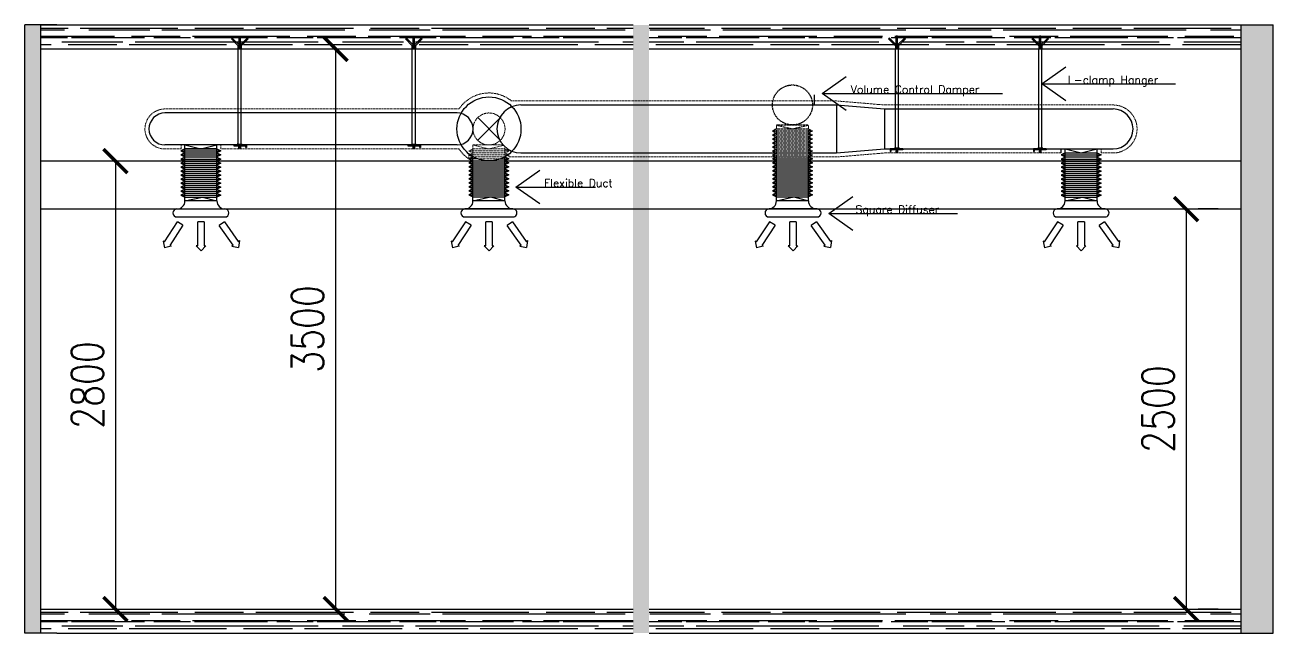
# Model space of a CAD drawing. Header units: millimetres. Extents: x -1288794 to 2153086, y -2701644 to -1428868.
# Drawn here: x 1116071 to 1123871, y -1439785 to -1435985 of the extents above; entities that cross this region are included whole.
import ezdxf

# ---------------------------------------------------------------- set-up
doc = ezdxf.new("R2010")
doc.units = ezdxf.units.MM
doc.header["$LTSCALE"] = 100
doc.header["$PDMODE"] = 34
doc.linetypes.add('HIDDEN', pattern=[9.525, 6.35, -3.175])
for name, color, linetype in [('A-FLOR-SPCL', 8, 'Continuous'), ('A-WALL-FULL', 8, 'Continuous'), ('AC- VD', 5, 'Continuous'), ('AC-FAD', 6, 'Continuous'), ('AC-SAD', 3, 'Continuous'), ('AC-SAD TEXT', 3, 'Continuous'), ('FALSE-CEILING-LEVEL', 5, 'Continuous'), ('M-HANGER', 30, 'Continuous')]:
    doc.layers.add(name, color=color, linetype=linetype)
doc.layers.add('INSULATION', color=1, linetype='Continuous', lineweight=5)
doc.styles.add('ROMAND', font='romand')
doc.styles.add('ROMANS', font='romans.shx', dxfattribs={"width": 0.8})
doc.dimstyles.new('100 of DIM2', dxfattribs={"dimscale": 0, "dimtxt": 200, "dimasz": 150, "dimexe": 75, "dimexo": 200, "dimgap": 75, "dimtad": 1, "dimdec": 0, "dimrnd": 5, "dimzin": 0, "dimdsep": 46, "dimtxsty": 'ROMANS', "dimblk": 'ARCHTICK', "dimcen": 100, "dimclrd": 94, "dimclre": 94, "dimclrt": 2, "dimadec": 0, "dimazin": 0, "dimtfac": 1, "dimtdec": 0, "dimtofl": 0, "dimtmove": 2, "dimatfit": 3, "dimldrblk": 'OPEN90', "dimfxl": 75, "dimtolj": 1, "dimtzin": 0, "dimarcsym": 0})

# ---------------------------------------------------------------- blocks, each defined once
blk = doc.blocks.new('_ArchTick')
at = {"color": 0, "linetype": 'ByBlock', "const_width": 0.15}
blk.add_lwpolyline([(-0.5, -0.5), (0.5, 0.5)], dxfattribs=at)
blk = doc.blocks.new('*D567')
at = {"layer": 'AC-FAD', "color": 94, "lineweight": -2, "transparency": 16777216}
for p, q in [((1123326.9, -1437134.5), (1123326.9, -1439634.5)), ((1123526.9, -1437134.5), (1123401.9, -1437134.5)), ((1123526.9, -1439634.5), (1123401.9, -1439634.5))]:
    blk.add_line(p, q, dxfattribs=at)
at = {"layer": 'Defpoints', "color": 0, "transparency": 16777216}
for p in [(1123326.9, -1437134.5), (1123326.9, -1439634.5), (1123326.9, -1439634.5)]:
    blk.add_point(p, dxfattribs=at)
at = {"layer": 'AC-FAD', "color": 94, "lineweight": -2, "transparency": 16777216, "xscale": 150, "yscale": 150, "zscale": 150}
for p, rotation in [((1123326.9, -1437134.5), 90), ((1123326.9, -1439634.5), 270)]:
    blk.add_blockref('_ArchTick', p, dxfattribs=dict(at, rotation=rotation))
at = {"layer": 'AC-FAD', "color": 2, "transparency": 16777216, "insert": (1123151.9, -1438384.5), "char_height": 200, "attachment_point": 5, "rotation": 90, "style": 'ROMANS'}
blk.add_mtext('\\A1;2500', dxfattribs=at)
blk = doc.blocks.new('*D568')
at = {"layer": 'AC-FAD', "color": 94, "lineweight": -2, "transparency": 16777216}
for p, q in [((1116635.7, -1436834.5), (1116635.7, -1439634.5)), ((1116653.4, -1436834.5), (1116710.7, -1436834.5)), ((1116653.4, -1439634.5), (1116710.7, -1439634.5))]:
    blk.add_line(p, q, dxfattribs=at)
at = {"layer": 'Defpoints', "color": 0, "transparency": 16777216}
for p in [(1116453.4, -1436834.5), (1116453.4, -1439634.5), (1116635.7, -1439634.5)]:
    blk.add_point(p, dxfattribs=at)
at = {"layer": 'AC-FAD', "color": 94, "lineweight": -2, "transparency": 16777216, "xscale": 150, "yscale": 150, "zscale": 150}
for p, rotation in [((1116635.7, -1436834.5), 90), ((1116635.7, -1439634.5), 270)]:
    blk.add_blockref('_ArchTick', p, dxfattribs=dict(at, rotation=rotation))
at = {"layer": 'AC-FAD', "color": 2, "transparency": 16777216, "insert": (1116460.7, -1438234.5), "char_height": 200, "attachment_point": 5, "rotation": 90, "style": 'ROMANS'}
blk.add_mtext('\\A1;2800', dxfattribs=at)
blk = doc.blocks.new('*D569')
at = {"layer": 'AC-FAD', "color": 94, "lineweight": -2, "transparency": 16777216}
for p, q in [((1118012.3, -1436134.5), (1118012.3, -1439634.5)), ((1118056.8, -1436134.5), (1118087.3, -1436134.5)), ((1118056.8, -1439634.5), (1118087.3, -1439634.5))]:
    blk.add_line(p, q, dxfattribs=at)
at = {"layer": 'Defpoints', "color": 0, "transparency": 16777216}
for p in [(1117856.8, -1436134.5), (1117856.8, -1439634.5), (1118012.3, -1439634.5)]:
    blk.add_point(p, dxfattribs=at)
at = {"layer": 'AC-FAD', "color": 94, "lineweight": -2, "transparency": 16777216, "xscale": 150, "yscale": 150, "zscale": 150}
for p, rotation in [((1118012.3, -1436134.5), 90), ((1118012.3, -1439634.5), 270)]:
    blk.add_blockref('_ArchTick', p, dxfattribs=dict(at, rotation=rotation))
at = {"layer": 'AC-FAD', "color": 2, "transparency": 16777216, "insert": (1117837.3, -1437884.5), "char_height": 200, "attachment_point": 5, "rotation": 90, "style": 'ROMANS'}
blk.add_mtext('\\A1;3500', dxfattribs=at)

msp = doc.modelspace()

# ---------------------------------------------------------------- hatches: boundary and pattern name
at = {"layer": 'A-WALL-FULL', "true_color": 0xf26722}
h = msp.add_hatch(dxfattribs=at)
h.set_pattern_fill('BRSTONE', color=30, scale=5)
h.set_pattern_definition([(0, (41287.41, -85971.457), (0, 41.91), []), (90, (41401.71, -85971.457), (-63.5, 41.91), [41.91, -41.91]), (90, (41389.01, -85971.457), (-63.5, 41.91), [41.91, -41.91]), (0, (41401.71, -85964.47), (63.5, 41.91), [-114.3, 12.7]), (0, (41401.71, -85957.487), (63.5, 41.91), [-114.3, 12.7]), (0, (41401.71, -85950.5), (63.5, 41.91), [-114.3, 12.7]), (0, (41401.71, -85943.517), (63.5, 41.91), [-114.3, 12.7]), (0, (41401.71, -85936.53), (63.5, 41.91), [-114.3, 12.7])])
h.paths.add_polyline_path([(1116170.6, -1439784.5), (1116170.6, -1435984.5), (1116070.6, -1435984.5), (1116070.6, -1439784.5)])
at = {"layer": 'A-WALL-FULL', "true_color": 0xed1f24}
h = msp.add_hatch(dxfattribs=at)
h.set_pattern_fill('AR-RROOF', color=240, scale=3)
h.set_pattern_definition([(0, (41287.41, -82321.46), (167.64, 76.2), [1143, -152.4, 381, -76.2]), (0, (41388.75, -82283.36), (-76.2, 101.346), [228.6, -25.146, 457.2, -57.15]), (0, (41325.51, -82256.687), (396.24, 51.054), [609.6, -106.68, 304.8, -76.2])])
h.paths.add_polyline_path([(1119970.6, -1435984.5), (1119970.6, -1436134.5), (1123670.6, -1436134.5), (1123670.6, -1435984.5)])
h.paths.add_polyline_path([(1119870.6, -1436134.5), (1119870.6, -1435984.5), (1116170.6, -1435984.5), (1116170.6, -1436134.5)])
at = {"layer": 'A-WALL-FULL', "true_color": 0xf26722}
h = msp.add_hatch(dxfattribs=at)
h.set_pattern_fill('BRSTONE', color=30, scale=2)
h.set_pattern_definition([(0, (23387.409, 19918.016), (0, 16.764), []), (90, (23433.129, 19918.016), (-25.4, 16.764), [16.764, -16.764]), (90, (23428.049, 19918.016), (-25.4, 16.764), [16.764, -16.764]), (0, (23433.129, 19920.81), (25.4, 16.764), [-45.72, 5.08]), (0, (23433.129, 19923.604), (25.4, 16.764), [-45.72, 5.08]), (0, (23433.129, 19926.398), (25.4, 16.764), [-45.72, 5.08]), (0, (23433.129, 19929.192), (25.4, 16.764), [-45.72, 5.08]), (0, (23433.129, 19931.986), (25.4, 16.764), [-45.72, 5.08])])
h.paths.add_polyline_path([(1119970.6, -1435984.5), (1119870.6, -1435984.5), (1119870.6, -1439784.5), (1119970.6, -1439784.5)])
h = msp.add_hatch(dxfattribs=at)
h.set_pattern_fill('BRSTONE', color=30, scale=2)
h.set_pattern_definition([(0, (43487.409, -85971.457), (0, 16.764), []), (90, (43533.129, -85971.457), (-25.4, 16.764), [16.764, -16.764]), (90, (43528.049, -85971.457), (-25.4, 16.764), [16.764, -16.764]), (0, (43533.129, -85968.663), (25.4, 16.764), [-45.72, 5.08]), (0, (43533.129, -85965.869), (25.4, 16.764), [-45.72, 5.08]), (0, (43533.129, -85963.075), (25.4, 16.764), [-45.72, 5.08]), (0, (43533.129, -85960.28), (25.4, 16.764), [-45.72, 5.08]), (0, (43533.129, -85957.487), (25.4, 16.764), [-45.72, 5.08])])
h.paths.add_polyline_path([(1123870.6, -1435984.5), (1123670.6, -1435984.5), (1123670.6, -1439784.5), (1123870.6, -1439784.5)])
at = {"layer": 'A-WALL-FULL', "true_color": 0xed1f24}
h = msp.add_hatch(dxfattribs=at)
h.set_pattern_fill('AR-RROOF', color=240, scale=3)
h.set_pattern_definition([(0, (41287.41, -85971.46), (167.64, 76.2), [1143, -152.4, 381, -76.2]), (0, (41388.75, -85933.36), (-76.2, 101.346), [228.6, -25.146, 457.2, -57.15]), (0, (41325.51, -85906.687), (396.24, 51.054), [609.6, -106.68, 304.8, -76.2])])
h.paths.add_polyline_path([(1119870.6, -1439784.5), (1119870.6, -1439634.5), (1116170.6, -1439634.5), (1116170.6, -1439784.5)])
h.paths.add_polyline_path([(1119970.6, -1439634.5), (1119970.6, -1439784.5), (1123670.6, -1439784.5), (1123670.6, -1439634.5)])

# ---------------------------------------------------------------- linework, layer by layer
at = {"layer": 'A-FLOR-SPCL'}
for p, q in [((1116270.6, -1435984.5), (1119870.6, -1435984.5)), ((1116170.6, -1436134.5), (1119870.6, -1436134.5))]:
    msp.add_line(p, q, dxfattribs=at)
at = {"layer": 'A-WALL-FULL'}
for p, q in [((1116070.6, -1439784.5), (1116070.6, -1435984.5)), ((1116070.6, -1439784.5), (1116070.6, -1435984.5)), ((1116270.6, -1435984.5), (1116070.6, -1435984.5)), ((1116170.6, -1439784.5), (1116170.6, -1435984.5)), ((1116170.6, -1439784.5), (1116170.6, -1435984.5)), ((1116170.6, -1435984.5), (1119870.6, -1435984.5)), ((1119970.6, -1435984.5), (1123670.6, -1435984.5)), ((1123670.6, -1435984.5), (1123870.6, -1435984.5)), ((1123670.6, -1439784.5), (1123670.6, -1435984.5)), ((1123870.6, -1439784.5), (1123870.6, -1435984.5)), ((1116170.6, -1436134.5), (1119870.6, -1436134.5)), ((1119970.6, -1436134.5), (1123670.6, -1436134.5)), ((1116170.6, -1439634.5), (1119870.6, -1439634.5)), ((1119970.6, -1439634.5), (1123670.6, -1439634.5)), ((1116270.6, -1439784.5), (1116070.6, -1439784.5)), ((1116270.6, -1439784.5), (1119870.6, -1439784.5)), ((1119970.6, -1439784.5), (1123670.6, -1439784.5)), ((1123670.6, -1439784.5), (1123870.6, -1439784.5))]:
    msp.add_line(p, q, dxfattribs=at)
at = {"layer": 'AC- VD'}
for p, q in [((1121004.6, -1436484.5), (1121004.6, -1436420.3)), ((1120702.6, -1436484.5), (1121004.6, -1436484.5))]:
    msp.add_line(p, q, dxfattribs=at)
at = {"layer": 'AC-SAD'}
for p, q in [((1119170.6, -1436484.5), (1121142.2, -1436484.5)), ((1121142.2, -1436484.5), (1121142.2, -1436784.5)), ((1121142.2, -1436484.5), (1121442.2, -1436509.5)), ((1121442.2, -1436509.5), (1121442.2, -1436759.5)), ((1121442.2, -1436509.5), (1122870.7, -1436509.5)), ((1118770.8, -1436534.5), (1116945.5, -1436534.5)), ((1118899.9, -1436563.8), (1119035, -1436698.8)), ((1119035, -1436570.3), (1118899.9, -1436705.2)), ((1118770.8, -1436734.5), (1116945.5, -1436734.5)), ((1117070.6, -1436759.5), (1117045.6, -1436772)), ((1117070.6, -1437084.5), (1117070.6, -1436734.5)), ((1117070.6, -1436734.5), (1117170.6, -1436759.5)), ((1117070.6, -1436759.5), (1117270.6, -1436759.5)), ((1117270.6, -1436759.5), (1117070.6, -1436759.5)), ((1117170.6, -1436759.5), (1117270.6, -1436734.5)), ((1117270.6, -1437084.5), (1117270.6, -1436734.5)), ((1117270.6, -1436759.5), (1117295.6, -1436772)), ((1121142.2, -1436784.5), (1121442.2, -1436759.5)), ((1121442.2, -1436759.5), (1122870.7, -1436759.5)), ((1122545.8, -1436784.5), (1122545.8, -1436759.5)), ((1122570.6, -1437084.6), (1122570.6, -1436759.5)), ((1122570.6, -1436759.5), (1122670.6, -1436784.5)), ((1122670.6, -1436784.5), (1122770.6, -1436759.5)), ((1122770.6, -1437084.6), (1122770.6, -1436759.5)), ((1117045.6, -1436772), (1117295.6, -1436772)), ((1117045.6, -1436772), (1117070.6, -1436784.5)), ((1117070.6, -1436784.6), (1117045.6, -1436797.1)), ((1117045.6, -1436797.1), (1117295.6, -1436797.1)), ((1117045.6, -1436797.1), (1117070.6, -1436809.6)), ((1117070.6, -1436809.7), (1117045.6, -1436822.2)), ((1117045.6, -1436822.2), (1117295.6, -1436822.2)), ((1117045.6, -1436822.2), (1117070.6, -1436834.7)), ((1117070.6, -1436834.8), (1117045.6, -1436847.3)), ((1117070.6, -1436784.5), (1117270.6, -1436784.5)), ((1117070.6, -1436809.6), (1117270.6, -1436809.6)), ((1117070.6, -1436834.7), (1117270.6, -1436834.7)), ((1117295.6, -1436772), (1117270.6, -1436784.5)), ((1117270.6, -1436784.6), (1117295.6, -1436797.1)), ((1117295.6, -1436797.1), (1117270.6, -1436809.6)), ((1117270.6, -1436809.7), (1117295.6, -1436822.2)), ((1117295.6, -1436822.2), (1117270.6, -1436834.7)), ((1117270.6, -1436834.8), (1117295.6, -1436847.3)), ((1118845.6, -1436797), (1118850.6, -1436794.5)), ((1118845.6, -1436797), (1118870.6, -1436809.5)), ((1118854, -1436797), (1118845.6, -1436797)), ((1118870.6, -1436809.5), (1118845.6, -1436822)), ((1118845.6, -1436822), (1118870.6, -1436834.5)), ((1118901, -1436822), (1118845.6, -1436822)), ((1118870.6, -1436834.5), (1118845.6, -1436847)), ((1118870.6, -1437084.6), (1118870.6, -1436807.7)), ((1118870.6, -1436809.5), (1118873.8, -1436809.5)), ((1118870.6, -1436834.5), (1119070.6, -1436834.5)), ((1119040.2, -1436822), (1119095.6, -1436822)), ((1119067.4, -1436809.5), (1119070.6, -1436809.5)), ((1119095.6, -1436797), (1119070.6, -1436809.5)), ((1119070.6, -1437084.6), (1119070.6, -1436807.7)), ((1119070.6, -1436809.5), (1119095.6, -1436822)), ((1119095.6, -1436822), (1119070.6, -1436834.5)), ((1119070.6, -1436834.5), (1119095.6, -1436847)), ((1119087.2, -1436797), (1119095.6, -1436797)), ((1119090.6, -1436794.5), (1119095.6, -1436797)), ((1119170.6, -1436784.5), (1121142.2, -1436784.5)), ((1120767.2, -1436809.5), (1120742.2, -1436822)), ((1120742.2, -1436822), (1120992.2, -1436822)), ((1120742.2, -1436822), (1120767.2, -1436834.5)), ((1120767.2, -1436834.5), (1120742.2, -1436847)), ((1120767.2, -1437084.5), (1120767.2, -1436809.5)), ((1120767.2, -1436834.5), (1120967.2, -1436834.5)), ((1120967.2, -1437084.6), (1120967.2, -1436809.5)), ((1120967.2, -1436809.5), (1120992.2, -1436822)), ((1120992.2, -1436822), (1120967.2, -1436834.5)), ((1120967.2, -1436834.5), (1120992.2, -1436847)), ((1122570.6, -1436784.6), (1122545.6, -1436797.1)), ((1122545.6, -1436797.1), (1122795.6, -1436797.1)), ((1122545.6, -1436797.1), (1122570.6, -1436809.6)), ((1122570.6, -1436809.7), (1122545.6, -1436822.2)), ((1122545.6, -1436822.2), (1122795.6, -1436822.2)), ((1122545.6, -1436822.2), (1122570.6, -1436834.7)), ((1122570.6, -1436834.8), (1122545.6, -1436847.3)), ((1122570.6, -1436784.5), (1122770.6, -1436784.5)), ((1122570.6, -1436809.6), (1122770.6, -1436809.6)), ((1122570.6, -1436834.7), (1122770.6, -1436834.7)), ((1122770.6, -1436784.6), (1122795.6, -1436797.1)), ((1122795.6, -1436797.1), (1122770.6, -1436809.6)), ((1122770.6, -1436809.7), (1122795.6, -1436822.2)), ((1122795.6, -1436822.2), (1122770.6, -1436834.7)), ((1122770.6, -1436834.8), (1122795.6, -1436847.3)), ((1117045.6, -1436847.3), (1117295.6, -1436847.3)), ((1117045.6, -1436847.3), (1117070.6, -1436859.8)), ((1117070.6, -1436859.9), (1117045.6, -1436872.4)), ((1117045.6, -1436872.4), (1117295.6, -1436872.4)), ((1117045.6, -1436872.4), (1117070.6, -1436884.9)), ((1117070.6, -1436885), (1117045.6, -1436897.5)), ((1117045.6, -1436897.5), (1117295.6, -1436897.5)), ((1117045.6, -1436897.5), (1117070.6, -1436910)), ((1117070.6, -1436910.1), (1117045.6, -1436922.6)), ((1117070.6, -1436859.8), (1117270.6, -1436859.8)), ((1117070.6, -1436884.9), (1117270.6, -1436884.9)), ((1117070.6, -1436910), (1117270.6, -1436910)), ((1117295.6, -1436847.3), (1117270.6, -1436859.8)), ((1117270.6, -1436859.9), (1117295.6, -1436872.4)), ((1117295.6, -1436872.4), (1117270.6, -1436884.9)), ((1117270.6, -1436885), (1117295.6, -1436897.5)), ((1117295.6, -1436897.5), (1117270.6, -1436910)), ((1117270.6, -1436910.1), (1117295.6, -1436922.6)), ((1118845.6, -1436847), (1119095.6, -1436847)), ((1118845.6, -1436847), (1118870.6, -1436859.5)), ((1118870.6, -1436859.5), (1118845.6, -1436872)), ((1118845.6, -1436872), (1119095.6, -1436872)), ((1118845.6, -1436872), (1118870.6, -1436884.5)), ((1118870.6, -1436884.5), (1118845.6, -1436897)), ((1118845.6, -1436897), (1119095.6, -1436897)), ((1118845.6, -1436897), (1118870.6, -1436909.5)), ((1118870.6, -1436909.6), (1118845.6, -1436922.1)), ((1118870.6, -1436859.5), (1119070.6, -1436859.5)), ((1118870.6, -1436884.5), (1119070.6, -1436884.5)), ((1118870.6, -1436909.5), (1119070.6, -1436909.5)), ((1119095.6, -1436847), (1119070.6, -1436859.5)), ((1119070.6, -1436859.5), (1119095.6, -1436872)), ((1119095.6, -1436872), (1119070.6, -1436884.5)), ((1119070.6, -1436884.5), (1119095.6, -1436897)), ((1119095.6, -1436897), (1119070.6, -1436909.5)), ((1119070.6, -1436909.6), (1119095.6, -1436922.1)), ((1120742.2, -1436847), (1120992.2, -1436847)), ((1120742.2, -1436847), (1120767.2, -1436859.5)), ((1120767.2, -1436859.5), (1120742.2, -1436872)), ((1120742.2, -1436872), (1120992.2, -1436872)), ((1120742.2, -1436872), (1120767.2, -1436884.5)), ((1120767.2, -1436884.5), (1120742.2, -1436897)), ((1120742.2, -1436897), (1120992.2, -1436897)), ((1120742.2, -1436897), (1120767.2, -1436909.5)), ((1120767.2, -1436909.5), (1120742.2, -1436922)), ((1120767.2, -1436859.5), (1120967.2, -1436859.5)), ((1120767.2, -1436884.5), (1120967.2, -1436884.5)), ((1120767.2, -1436909.5), (1120967.2, -1436909.5)), ((1120992.2, -1436847), (1120967.2, -1436859.5)), ((1120967.2, -1436859.5), (1120992.2, -1436872)), ((1120992.2, -1436872), (1120967.2, -1436884.5)), ((1120967.2, -1436884.5), (1120992.2, -1436897)), ((1120992.2, -1436897), (1120967.2, -1436909.5)), ((1120967.2, -1436909.5), (1120992.2, -1436922)), ((1122545.6, -1436847.3), (1122795.6, -1436847.3)), ((1122545.6, -1436847.3), (1122570.6, -1436859.8)), ((1122570.6, -1436859.9), (1122545.6, -1436872.4)), ((1122545.6, -1436872.4), (1122795.6, -1436872.4)), ((1122545.6, -1436872.4), (1122570.6, -1436884.9)), ((1122570.6, -1436885), (1122545.6, -1436897.5)), ((1122545.6, -1436897.5), (1122795.6, -1436897.5)), ((1122545.6, -1436897.5), (1122570.6, -1436910)), ((1122570.6, -1436910.1), (1122545.6, -1436922.6)), ((1122570.6, -1436859.8), (1122770.6, -1436859.8)), ((1122570.6, -1436884.9), (1122770.6, -1436884.9)), ((1122570.6, -1436910), (1122770.6, -1436910)), ((1122795.6, -1436847.3), (1122770.6, -1436859.8)), ((1122770.6, -1436859.9), (1122795.6, -1436872.4)), ((1122795.6, -1436872.4), (1122770.6, -1436884.9)), ((1122770.6, -1436885), (1122795.6, -1436897.5)), ((1122795.6, -1436897.5), (1122770.6, -1436910)), ((1122770.6, -1436910.1), (1122795.6, -1436922.6)), ((1117045.6, -1436922.6), (1117295.6, -1436922.6)), ((1117045.6, -1436922.6), (1117070.6, -1436935.1)), ((1117070.6, -1436935.2), (1117045.6, -1436947.7)), ((1117045.6, -1436947.7), (1117295.6, -1436947.7)), ((1117045.6, -1436947.7), (1117070.6, -1436960.2)), ((1117070.6, -1436960.3), (1117045.6, -1436972.8)), ((1117045.6, -1436972.8), (1117295.6, -1436972.8)), ((1117045.6, -1436972.8), (1117070.6, -1436985.3)), ((1117070.6, -1436985.4), (1117045.6, -1436997.9)), ((1117070.6, -1436935.1), (1117270.6, -1436935.1)), ((1117070.6, -1436960.2), (1117270.6, -1436960.2)), ((1117070.6, -1436985.3), (1117270.6, -1436985.3)), ((1117295.6, -1436922.6), (1117270.6, -1436935.1)), ((1117270.6, -1436935.2), (1117295.6, -1436947.7)), ((1117295.6, -1436947.7), (1117270.6, -1436960.2)), ((1117270.6, -1436960.3), (1117295.6, -1436972.8)), ((1117295.6, -1436972.8), (1117270.6, -1436985.3)), ((1117270.6, -1436985.4), (1117295.6, -1436997.9)), ((1118845.6, -1436922.1), (1119095.6, -1436922.1)), ((1118845.6, -1436922.1), (1118870.6, -1436934.6)), ((1118870.6, -1436934.6), (1118845.6, -1436947.1)), ((1118845.6, -1436947.1), (1119095.6, -1436947.1)), ((1118845.6, -1436947.1), (1118870.6, -1436959.6)), ((1118870.6, -1436959.6), (1118845.6, -1436972.1)), ((1118845.6, -1436972.1), (1119095.6, -1436972.1)), ((1118845.6, -1436972.1), (1118870.6, -1436984.6)), ((1118870.6, -1436984.6), (1118845.6, -1436997.1)), ((1118870.6, -1436934.6), (1119070.6, -1436934.6)), ((1118870.6, -1436959.6), (1119070.6, -1436959.6)), ((1118870.6, -1436984.6), (1119070.6, -1436984.6)), ((1119095.6, -1436922.1), (1119070.6, -1436934.6)), ((1119070.6, -1436934.6), (1119095.6, -1436947.1)), ((1119095.6, -1436947.1), (1119070.6, -1436959.6)), ((1119070.6, -1436959.6), (1119095.6, -1436972.1)), ((1119095.6, -1436972.1), (1119070.6, -1436984.6)), ((1119070.6, -1436984.6), (1119095.6, -1436997.1)), ((1120742.2, -1436922), (1120992.2, -1436922)), ((1120742.2, -1436922), (1120767.2, -1436934.5)), ((1120767.2, -1436934.5), (1120742.2, -1436947)), ((1120742.2, -1436947), (1120992.2, -1436947)), ((1120742.2, -1436947), (1120767.2, -1436959.5)), ((1120767.2, -1436959.5), (1120742.2, -1436972)), ((1120742.2, -1436972), (1120992.2, -1436972)), ((1120742.2, -1436972), (1120767.2, -1436984.5)), ((1120767.2, -1436984.5), (1120742.2, -1436997)), ((1120767.2, -1436934.5), (1120967.2, -1436934.5)), ((1120767.2, -1436959.5), (1120967.2, -1436959.5)), ((1120767.2, -1436984.5), (1120967.2, -1436984.5)), ((1120992.2, -1436922), (1120967.2, -1436934.5)), ((1120967.2, -1436934.5), (1120992.2, -1436947)), ((1120992.2, -1436947), (1120967.2, -1436959.5)), ((1120967.2, -1436959.5), (1120992.2, -1436972)), ((1120992.2, -1436972), (1120967.2, -1436984.5)), ((1120967.2, -1436984.5), (1120992.2, -1436997)), ((1122545.6, -1436922.6), (1122795.6, -1436922.6)), ((1122545.6, -1436922.6), (1122570.6, -1436935.1)), ((1122570.6, -1436935.2), (1122545.6, -1436947.7)), ((1122545.6, -1436947.7), (1122795.6, -1436947.7)), ((1122545.6, -1436947.7), (1122570.6, -1436960.2)), ((1122570.6, -1436960.3), (1122545.6, -1436972.8)), ((1122545.6, -1436972.8), (1122795.6, -1436972.8)), ((1122545.6, -1436972.8), (1122570.6, -1436985.3)), ((1122570.6, -1436985.4), (1122545.6, -1436997.9)), ((1122570.6, -1436935.1), (1122770.6, -1436935.1)), ((1122570.6, -1436960.2), (1122770.6, -1436960.2)), ((1122570.6, -1436985.3), (1122770.6, -1436985.3)), ((1122795.6, -1436922.6), (1122770.6, -1436935.1)), ((1122770.6, -1436935.2), (1122795.6, -1436947.7)), ((1122795.6, -1436947.7), (1122770.6, -1436960.2)), ((1122770.6, -1436960.3), (1122795.6, -1436972.8)), ((1122795.6, -1436972.8), (1122770.6, -1436985.3)), ((1122770.6, -1436985.4), (1122795.6, -1436997.9)), ((1117045.6, -1436997.9), (1117295.6, -1436997.9)), ((1117045.6, -1436997.9), (1117070.6, -1437010.4)), ((1117070.6, -1437010.5), (1117045.6, -1437023)), ((1117045.6, -1437023), (1117295.6, -1437023)), ((1117045.6, -1437023), (1117070.6, -1437035.5)), ((1117070.6, -1437035.6), (1117045.6, -1437048.1)), ((1117045.6, -1437048.1), (1117295.6, -1437048.1)), ((1117045.6, -1437048.1), (1117070.6, -1437060.6)), ((1117070.6, -1437010.4), (1117270.6, -1437010.4)), ((1117070.6, -1437035.5), (1117270.6, -1437035.5)), ((1117070.6, -1437060.6), (1117270.6, -1437060.6)), ((1117070.6, -1437084.5), (1117179.3, -1437060.7)), ((1117179.3, -1437060.7), (1117270.6, -1437084.5)), ((1117295.6, -1436997.9), (1117270.6, -1437010.4)), ((1117270.6, -1437010.5), (1117295.6, -1437023)), ((1117295.6, -1437023), (1117270.6, -1437035.5)), ((1117270.6, -1437035.6), (1117295.6, -1437048.1)), ((1117295.6, -1437048.1), (1117270.6, -1437060.6)), ((1118845.6, -1436997.1), (1119095.6, -1436997.1)), ((1118845.6, -1436997.1), (1118870.6, -1437009.6)), ((1118870.6, -1437009.6), (1118845.6, -1437022.1)), ((1118845.6, -1437022.1), (1119095.6, -1437022.1)), ((1118845.6, -1437022.1), (1118870.6, -1437034.6)), ((1118870.6, -1437034.6), (1118845.6, -1437047.1)), ((1118845.6, -1437047.1), (1119095.6, -1437047.1)), ((1118845.6, -1437047.1), (1118870.6, -1437059.6)), ((1118870.6, -1437009.6), (1119070.6, -1437009.6)), ((1118870.6, -1437034.6), (1119070.6, -1437034.6)), ((1118870.6, -1437084.6), (1118979.4, -1437059.6)), ((1118870.6, -1437059.6), (1119070.6, -1437059.6)), ((1118979.4, -1437059.6), (1119070.6, -1437083.5)), ((1119095.6, -1436997.1), (1119070.6, -1437009.6)), ((1119070.6, -1437009.6), (1119095.6, -1437022.1)), ((1119095.6, -1437022.1), (1119070.6, -1437034.6)), ((1119070.6, -1437034.6), (1119095.6, -1437047.1)), ((1119095.6, -1437047.1), (1119070.6, -1437059.6)), ((1120742.2, -1436997), (1120992.2, -1436997)), ((1120742.2, -1436997), (1120767.2, -1437009.5)), ((1120767.2, -1437009.5), (1120742.2, -1437022)), ((1120742.2, -1437022), (1120992.2, -1437022)), ((1120742.2, -1437022), (1120767.2, -1437034.5)), ((1120767.2, -1437034.5), (1120742.2, -1437047)), ((1120742.2, -1437047), (1120992.2, -1437047)), ((1120742.2, -1437047), (1120767.2, -1437059.5)), ((1120767.2, -1437009.5), (1120967.2, -1437009.5)), ((1120767.2, -1437034.5), (1120967.2, -1437034.5)), ((1120767.2, -1437083.4), (1120876, -1437059.5)), ((1120767.2, -1437059.5), (1120967.2, -1437059.5)), ((1120876, -1437059.5), (1120967.2, -1437083.4)), ((1120992.2, -1436997), (1120967.2, -1437009.5)), ((1120967.2, -1437009.5), (1120992.2, -1437022)), ((1120992.2, -1437022), (1120967.2, -1437034.5)), ((1120967.2, -1437034.5), (1120992.2, -1437047)), ((1120992.2, -1437047), (1120967.2, -1437059.5)), ((1122545.6, -1436997.9), (1122795.6, -1436997.9)), ((1122545.6, -1436997.9), (1122570.6, -1437010.4)), ((1122570.6, -1437010.5), (1122545.6, -1437023)), ((1122545.6, -1437023), (1122795.6, -1437023)), ((1122545.6, -1437023), (1122570.6, -1437035.5)), ((1122570.6, -1437035.6), (1122545.6, -1437048.1)), ((1122545.6, -1437048.1), (1122795.6, -1437048.1)), ((1122545.6, -1437048.1), (1122570.6, -1437060.6)), ((1122570.6, -1437010.4), (1122770.6, -1437010.4)), ((1122570.6, -1437035.5), (1122770.6, -1437035.5)), ((1122570.6, -1437060.6), (1122770.6, -1437060.6)), ((1122570.6, -1437084.5), (1122679.3, -1437060.7)), ((1122679.3, -1437060.7), (1122770.6, -1437084.5)), ((1122795.6, -1436997.9), (1122770.6, -1437010.4)), ((1122770.6, -1437010.5), (1122795.6, -1437023)), ((1122795.6, -1437023), (1122770.6, -1437035.5)), ((1122770.6, -1437035.6), (1122795.6, -1437048.1)), ((1122795.6, -1437048.1), (1122770.6, -1437060.6)), ((1117020.6, -1437134.5), (1117020.6, -1437134.5)), ((1117020.6, -1437134.5), (1117320.6, -1437134.5)), ((1117270.6, -1437084.5), (1117070.6, -1437084.5)), ((1119120.6, -1437134.5), (1118820.6, -1437134.5)), ((1118820.6, -1437134.5), (1118820.6, -1437134.5)), ((1119070.6, -1437084.5), (1118870.6, -1437084.5)), ((1121020.6, -1437134.5), (1120720.6, -1437134.5)), ((1120720.6, -1437134.5), (1120720.6, -1437134.5)), ((1120967.2, -1437084.5), (1120767.2, -1437084.5)), ((1122820.6, -1437134.5), (1122520.6, -1437134.5)), ((1122520.8, -1437134.5), (1122520.8, -1437134.5)), ((1122770.6, -1437084.6), (1122570.6, -1437084.6)), ((1116942.8, -1437340.1), (1117024.7, -1437214.5)), ((1117020.6, -1437184.5), (1117320.6, -1437184.5)), ((1117058.2, -1437236.4), (1117024.1, -1437214.1)), ((1117191.3, -1437214.5), (1117150.6, -1437214.5)), ((1117151.3, -1437364.5), (1117151.3, -1437214.5)), ((1117191.3, -1437214.5), (1117191.3, -1437364.5)), ((1117317.3, -1437214.5), (1117284, -1437238)), ((1117317.3, -1437214.5), (1117403.9, -1437337)), ((1118742.8, -1437340.1), (1118824.8, -1437214.5)), ((1118820.6, -1437184.5), (1119120.6, -1437184.5)), ((1118858.3, -1437236.4), (1118824.1, -1437214.1)), ((1118991.4, -1437214.5), (1118950.6, -1437214.5)), ((1118951.4, -1437364.5), (1118951.4, -1437214.5)), ((1118991.4, -1437214.5), (1118991.4, -1437364.5)), ((1119117.4, -1437214.5), (1119084.1, -1437238)), ((1119117.4, -1437214.5), (1119203.9, -1437337)), ((1120642.8, -1437340.1), (1120724.7, -1437214.5)), ((1120720.6, -1437184.5), (1121020.6, -1437184.5)), ((1120758.2, -1437236.4), (1120724.1, -1437214.1)), ((1120891.3, -1437214.5), (1120850.6, -1437214.5)), ((1120851.3, -1437364.5), (1120851.3, -1437214.5)), ((1120891.3, -1437214.5), (1120891.3, -1437364.5)), ((1121017.3, -1437214.5), (1120984, -1437238)), ((1121017.3, -1437214.5), (1121103.9, -1437337)), ((1122442.8, -1437340.1), (1122524.7, -1437214.5)), ((1122520.6, -1437184.5), (1122820.6, -1437184.5)), ((1122558.2, -1437236.4), (1122524.1, -1437214.1)), ((1122691.3, -1437214.5), (1122650.6, -1437214.5)), ((1122651.3, -1437364.5), (1122651.3, -1437214.5)), ((1122691.3, -1437214.5), (1122691.3, -1437364.5)), ((1122817.3, -1437214.5), (1122784, -1437238)), ((1122817.3, -1437214.5), (1122903.9, -1437337)), ((1117058.2, -1437236.4), (1116976.2, -1437362)), ((1117371.2, -1437360.1), (1117284.7, -1437237.6)), ((1118858.3, -1437236.4), (1118776.3, -1437362)), ((1119171.2, -1437360.1), (1119084.7, -1437237.6)), ((1120758.2, -1437236.4), (1120676.2, -1437362)), ((1121071.2, -1437360.1), (1120984.7, -1437237.6)), ((1122558.2, -1437236.4), (1122476.2, -1437362)), ((1122871.2, -1437360.1), (1122784.7, -1437237.6)), ((1116942.8, -1437340.1), (1116934.4, -1437334.6)), ((1116934.4, -1437334.6), (1116942.1, -1437377.8)), ((1116984.6, -1437367.4), (1116942.1, -1437377.8)), ((1116976.2, -1437362), (1116984.6, -1437367.4)), ((1117151.3, -1437364.5), (1117141.3, -1437364.5)), ((1117141.3, -1437364.5), (1117171.3, -1437396.4)), ((1117201.3, -1437364.5), (1117171.3, -1437396.4)), ((1117191.3, -1437364.5), (1117201.3, -1437364.5)), ((1117371.2, -1437360.1), (1117363, -1437365.9)), ((1117363, -1437365.9), (1117405.9, -1437374.6)), ((1117403.9, -1437337), (1117412, -1437331.3)), ((1117412, -1437331.3), (1117405.9, -1437374.6)), ((1118742.8, -1437340.1), (1118734.4, -1437334.6)), ((1118734.4, -1437334.6), (1118742.1, -1437377.8)), ((1118784.6, -1437367.4), (1118742.1, -1437377.8)), ((1118776.3, -1437362), (1118784.6, -1437367.4)), ((1118951.4, -1437364.5), (1118941.4, -1437364.5)), ((1118941.4, -1437364.5), (1118971.4, -1437396.4)), ((1119001.4, -1437364.5), (1118971.4, -1437396.4)), ((1118991.4, -1437364.5), (1119001.4, -1437364.5)), ((1119171.2, -1437360.1), (1119163, -1437365.9)), ((1119163, -1437365.9), (1119206, -1437374.6)), ((1119203.9, -1437337), (1119212.1, -1437331.3)), ((1119212.1, -1437331.3), (1119206, -1437374.6)), ((1120642.8, -1437340.1), (1120634.4, -1437334.6)), ((1120634.4, -1437334.6), (1120642.1, -1437377.8)), ((1120684.6, -1437367.4), (1120642.1, -1437377.8)), ((1120676.2, -1437362), (1120684.6, -1437367.4)), ((1120851.3, -1437364.5), (1120841.3, -1437364.5)), ((1120841.3, -1437364.5), (1120871.3, -1437396.4)), ((1120901.3, -1437364.5), (1120871.3, -1437396.4)), ((1120891.3, -1437364.5), (1120901.3, -1437364.5)), ((1121071.2, -1437360.1), (1121063, -1437365.9)), ((1121063, -1437365.9), (1121105.9, -1437374.6)), ((1121103.9, -1437337), (1121112, -1437331.3)), ((1121112, -1437331.3), (1121105.9, -1437374.6)), ((1122442.8, -1437340.1), (1122434.4, -1437334.6)), ((1122434.4, -1437334.6), (1122442.1, -1437377.8)), ((1122484.6, -1437367.4), (1122442.1, -1437377.8)), ((1122476.2, -1437362), (1122484.6, -1437367.4)), ((1122651.3, -1437364.5), (1122641.3, -1437364.5)), ((1122641.3, -1437364.5), (1122671.3, -1437396.4)), ((1122701.3, -1437364.5), (1122671.3, -1437396.4)), ((1122691.3, -1437364.5), (1122701.3, -1437364.5)), ((1122871.2, -1437360.1), (1122863, -1437365.9)), ((1122863, -1437365.9), (1122905.9, -1437374.6)), ((1122903.9, -1437337), (1122912, -1437331.3)), ((1122912, -1437331.3), (1122905.9, -1437374.6))]:
    msp.add_line(p, q, dxfattribs=at)
at = {"layer": 'AC-SAD', "color": 1, "linetype": 'HIDDEN', "ltscale": 0.01}
for p, q in [((1120767.2, -1436634.5), (1120742.2, -1436647)), ((1120742.2, -1436647), (1120992.2, -1436647)), ((1120742.2, -1436647), (1120767.2, -1436659.5)), ((1120767.2, -1436659.5), (1120742.2, -1436672)), ((1120742.2, -1436672), (1120992.2, -1436672)), ((1120742.2, -1436672), (1120767.2, -1436684.5)), ((1120767.2, -1436609.5), (1120967.2, -1436609.5)), ((1120767.2, -1436609.5), (1120867.2, -1436634.5)), ((1120767.2, -1436634.5), (1120967.2, -1436634.5)), ((1120767.2, -1436659.5), (1120967.2, -1436659.5)), ((1120867.2, -1436634.5), (1120967.2, -1436609.5)), ((1120967.2, -1436634.5), (1120992.2, -1436647)), ((1120992.2, -1436647), (1120967.2, -1436659.5)), ((1120967.2, -1436659.5), (1120992.2, -1436672)), ((1120992.2, -1436672), (1120967.2, -1436684.5)), ((1120767.2, -1436684.5), (1120742.2, -1436697)), ((1120742.2, -1436697), (1120992.2, -1436697)), ((1120742.2, -1436697), (1120767.2, -1436709.5)), ((1120767.2, -1436709.5), (1120742.2, -1436722)), ((1120742.2, -1436722), (1120992.2, -1436722)), ((1120742.2, -1436722), (1120767.2, -1436734.5)), ((1120767.2, -1436734.5), (1120742.2, -1436747)), ((1120742.2, -1436747), (1120992.2, -1436747)), ((1120742.2, -1436747), (1120767.2, -1436759.5)), ((1120767.2, -1436759.5), (1120742.2, -1436772)), ((1120767.2, -1436684.5), (1120967.2, -1436684.5)), ((1120767.2, -1436709.5), (1120967.2, -1436709.5)), ((1120767.2, -1436734.5), (1120967.2, -1436734.5)), ((1120767.2, -1436759.5), (1120967.2, -1436759.5)), ((1120967.2, -1436684.5), (1120992.2, -1436697)), ((1120992.2, -1436697), (1120967.2, -1436709.5)), ((1120967.2, -1436709.5), (1120992.2, -1436722)), ((1120992.2, -1436722), (1120967.2, -1436734.5)), ((1120967.2, -1436734.5), (1120992.2, -1436747)), ((1120992.2, -1436747), (1120967.2, -1436759.5)), ((1120967.2, -1436759.5), (1120992.2, -1436772)), ((1120742.2, -1436772), (1120992.2, -1436772)), ((1120742.2, -1436772), (1120767.2, -1436784.5)), ((1120767.2, -1436784.5), (1120742.2, -1436797)), ((1120742.2, -1436797), (1120992.2, -1436797)), ((1120742.2, -1436797), (1120767.2, -1436809.5)), ((1120767.2, -1436784.5), (1120967.2, -1436784.5)), ((1120767.2, -1436809.5), (1120967.2, -1436809.5)), ((1120992.2, -1436772), (1120967.2, -1436784.5)), ((1120967.2, -1436784.5), (1120992.2, -1436797)), ((1120992.2, -1436797), (1120967.2, -1436809.5))]:
    msp.add_line(p, q, dxfattribs=at)
msp.add_circle((1120867.2, -1436484.5), 125, dxfattribs=at)
at = {"layer": 'AC-SAD'}
msp.add_circle((1118970.6, -1436634.5), 200, dxfattribs=at)
for centre, radius, start, end in [((1119170.6, -1436634.5), 150, 90, 270), ((1122870.7, -1436634.5), 125, 270, 90), ((1116945.5, -1436634.5), 100, 90, 270), ((1118770.8, -1436634.5), 100, 270, 90), ((1117020.6, -1437159.5), 25, 90, 270), ((1117020.6, -1437084.5), 50, 270, 0), ((1117320.6, -1437084.5), 50, 180, 270), ((1117320.6, -1437159.5), 25, 270, 90), ((1118820.6, -1437159.5), 25, 90.00012, 270), ((1118820.6, -1437084.5), 50, 270.00012, 0), ((1119120.6, -1437084.5), 50, 180, 270.00012), ((1119120.6, -1437159.5), 25, 270, 90.00012), ((1120720.6, -1437159.5), 25, 90, 270), ((1120717.2, -1437084.5), 50, 270.00012, 0), ((1121017.2, -1437084.5), 50, 180, 270.00012), ((1121020.6, -1437159.5), 25, 270, 90), ((1122520.6, -1437159.5), 25, 90, 270), ((1122520.6, -1437084.5), 50, 270.00016, 0), ((1122820.6, -1437084.5), 50, 180, 270.00006), ((1122820.6, -1437159.5), 25, 270, 90.00006)]:
    msp.add_arc(centre, radius, start, end, dxfattribs=at)
at = {"layer": 'FALSE-CEILING-LEVEL'}
for p, q in [((1116170.6, -1436834.5), (1123670.6, -1436834.5)), ((1116170.6, -1437134.5), (1123670.6, -1437134.5))]:
    msp.add_line(p, q, dxfattribs=at)
at = {"layer": 'INSULATION', "linetype": 'HIDDEN', "ltscale": 0.01}
for p, q in [((1118783.5, -1436509.5), (1116945.5, -1436509.5)), ((1119112, -1436459.5), (1121143.3, -1436459.5)), ((1121143.3, -1436459.5), (1121443.3, -1436484.5)), ((1121443.3, -1436484.5), (1122870.7, -1436484.5)), ((1120767.2, -1436809.5), (1120767.2, -1436609.5)), ((1120967.2, -1436809.5), (1120967.2, -1436609.5)), ((1117046.4, -1436759.5), (1116945.5, -1436759.5)), ((1117046.4, -1436759.5), (1117046.4, -1436734.5)), ((1117295.7, -1436759.5), (1117295.7, -1436734.5)), ((1118783.5, -1436759.5), (1117295.7, -1436759.5)), ((1118870.6, -1436759.5), (1118845.6, -1436772)), ((1118870.6, -1436734.5), (1119058.8, -1436734.5)), ((1118870.6, -1436734.5), (1118970.6, -1436759.5)), ((1118870.6, -1436807.7), (1118870.6, -1436734.5)), ((1118870.6, -1436759.5), (1119070.6, -1436759.5)), ((1118970.6, -1436759.5), (1119061, -1436736.9)), ((1119070.6, -1436807.7), (1119070.6, -1436746.3)), ((1119070.6, -1436759.5), (1119095.6, -1436772)), ((1122797.3, -1436784.5), (1122797.3, -1436759.5)), ((1118845.6, -1436772), (1119095.6, -1436772)), ((1118845.6, -1436772), (1118870.6, -1436784.5)), ((1118845.6, -1436821.6), (1118845.6, -1436790.6)), ((1118870.6, -1436784.5), (1118850.6, -1436794.5)), ((1118854, -1436797), (1119087.2, -1436797)), ((1118870.6, -1436784.5), (1119070.6, -1436784.5)), ((1118873.8, -1436809.5), (1119067.4, -1436809.5)), ((1118901, -1436822), (1119040.2, -1436822)), ((1119095.6, -1436772), (1119070.6, -1436784.5)), ((1119070.6, -1436784.5), (1119090.6, -1436794.5)), ((1119095.6, -1436790.6), (1119095.6, -1436809.5)), ((1119095.6, -1436809.5), (1121143.3, -1436809.5)), ((1121143.3, -1436809.5), (1121443.3, -1436784.5)), ((1121443.3, -1436784.5), (1122545.8, -1436784.5)), ((1122797.3, -1436784.5), (1122870.7, -1436784.5))]:
    msp.add_line(p, q, dxfattribs=at)
msp.add_circle((1118970.7, -1436634.5), 100.1, dxfattribs=at)
for centre, radius, start, end in [((1118970.6, -1436634.5), 225, 51.05756, 146.25101), ((1116945.5, -1436634.5), 125, 90, 270), ((1122870.7, -1436634.5), 150, 270, 90), ((1118970.6, -1436634.5), 225, 213.74899, 236.25101)]:
    msp.add_arc(centre, radius, start, end, dxfattribs=at)
at = {"layer": 'M-HANGER'}
for p, q in [((1117408.7, -1436109.2), (1117408.7, -1436054.5)), ((1117408.7, -1436054.5), (1117416.7, -1436054.5)), ((1117416.7, -1436109.2), (1117416.7, -1436054.5)), ((1118496.8, -1436109.2), (1118496.8, -1436054.5)), ((1118496.8, -1436054.5), (1118504.8, -1436054.5)), ((1118504.8, -1436109.2), (1118504.8, -1436054.5)), ((1121516.2, -1436109.2), (1121516.2, -1436054.5)), ((1121524.2, -1436054.5), (1121516.2, -1436054.5)), ((1121524.2, -1436109.2), (1121524.2, -1436054.5)), ((1122411.9, -1436109.2), (1122411.9, -1436054.5)), ((1122419.9, -1436054.5), (1122411.9, -1436054.5)), ((1122419.9, -1436109.2), (1122419.9, -1436054.5)), ((1117366.1, -1436066.1), (1117360.4, -1436071.7)), ((1117402.7, -1436114.5), (1117360.4, -1436071.7)), ((1117408.7, -1436109.2), (1117366.1, -1436066.1)), ((1117402.7, -1436729.5), (1117402.7, -1436114.5)), ((1117402.7, -1436114.5), (1117402.7, -1436134.5)), ((1117422.7, -1436114.5), (1117402.7, -1436134.5)), ((1117417.1, -1436114.5), (1117402.7, -1436128.9)), ((1117417.7, -1436114.5), (1117402.7, -1436129.4)), ((1117411.4, -1436114.5), (1117402.7, -1436123.2)), ((1117412, -1436114.5), (1117402.7, -1436123.8)), ((1117405.8, -1436114.5), (1117402.7, -1436117.6)), ((1117406.3, -1436114.5), (1117402.7, -1436118.1)), ((1117422.7, -1436114.5), (1117402.7, -1436114.5)), ((1117422.7, -1436115.1), (1117403.3, -1436134.5)), ((1117422.7, -1436120.2), (1117408.4, -1436134.5)), ((1117422.7, -1436120.7), (1117409, -1436134.5)), ((1117422.7, -1436125.8), (1117414.1, -1436134.5)), ((1117422.7, -1436126.4), (1117414.6, -1436134.5)), ((1117416.7, -1436109.2), (1117459.4, -1436066.1)), ((1117422.7, -1436131.5), (1117419.7, -1436134.5)), ((1117422.7, -1436132.1), (1117420.3, -1436134.5)), ((1117422.7, -1436114.5), (1117465.1, -1436071.7)), ((1117422.7, -1436729.5), (1117422.7, -1436114.5)), ((1117422.7, -1436114.5), (1117422.7, -1436134.5)), ((1117459.4, -1436066.1), (1117465.1, -1436071.7)), ((1118454.2, -1436066.1), (1118448.5, -1436071.7)), ((1118490.8, -1436114.5), (1118448.5, -1436071.7)), ((1118496.8, -1436109.2), (1118454.2, -1436066.1)), ((1118490.8, -1436729.5), (1118490.8, -1436114.5)), ((1118490.8, -1436114.5), (1118490.8, -1436134.5)), ((1118510.8, -1436114.5), (1118490.8, -1436134.5)), ((1118505.2, -1436114.5), (1118490.8, -1436128.9)), ((1118505.7, -1436114.5), (1118490.8, -1436129.4)), ((1118499.5, -1436114.5), (1118490.8, -1436123.2)), ((1118500.1, -1436114.5), (1118490.8, -1436123.8)), ((1118493.9, -1436114.5), (1118490.8, -1436117.6)), ((1118494.4, -1436114.5), (1118490.8, -1436118.1)), ((1118510.8, -1436114.5), (1118490.8, -1436114.5)), ((1118510.8, -1436115.1), (1118491.4, -1436134.5)), ((1118510.8, -1436120.2), (1118496.5, -1436134.5)), ((1118510.8, -1436120.7), (1118497.1, -1436134.5)), ((1118510.8, -1436125.8), (1118502.2, -1436134.5)), ((1118510.8, -1436126.4), (1118502.7, -1436134.5)), ((1118504.8, -1436109.2), (1118547.5, -1436066.1)), ((1118510.8, -1436131.5), (1118507.8, -1436134.5)), ((1118510.8, -1436132.1), (1118508.4, -1436134.5)), ((1118510.8, -1436114.5), (1118553.2, -1436071.7)), ((1118510.8, -1436729.5), (1118510.8, -1436114.5)), ((1118510.8, -1436114.5), (1118510.8, -1436134.5)), ((1118547.5, -1436066.1), (1118553.2, -1436071.7)), ((1121473.5, -1436066.1), (1121467.8, -1436071.7)), ((1121510.2, -1436114.5), (1121467.8, -1436071.7)), ((1121516.2, -1436109.2), (1121473.5, -1436066.1)), ((1121510.2, -1436114.5), (1121510.2, -1436134.5)), ((1121510.2, -1436114.5), (1121530.2, -1436134.5)), ((1121510.2, -1436114.5), (1121530.2, -1436114.5)), ((1121510.2, -1436115.1), (1121529.6, -1436134.5)), ((1121510.2, -1436120.2), (1121524.6, -1436134.5)), ((1121510.2, -1436120.7), (1121524, -1436134.5)), ((1121510.2, -1436125.8), (1121518.9, -1436134.5)), ((1121510.2, -1436126.4), (1121518.3, -1436134.5)), ((1121510.2, -1436131.5), (1121513.2, -1436134.5)), ((1121510.2, -1436132.1), (1121512.7, -1436134.5)), ((1121510.2, -1436754.5), (1121510.2, -1436134.5)), ((1121515.3, -1436114.5), (1121530.2, -1436129.4)), ((1121515.9, -1436114.5), (1121530.2, -1436128.9)), ((1121521, -1436114.5), (1121530.2, -1436123.8)), ((1121521.5, -1436114.5), (1121530.2, -1436123.2)), ((1121524.2, -1436109.2), (1121566.9, -1436066.1)), ((1121526.6, -1436114.5), (1121530.2, -1436118.1)), ((1121527.2, -1436114.5), (1121530.2, -1436117.6)), ((1121530.2, -1436114.5), (1121572.6, -1436071.7)), ((1121530.2, -1436114.5), (1121530.2, -1436134.5)), ((1121530.2, -1436754.5), (1121530.2, -1436134.5)), ((1121566.9, -1436066.1), (1121572.6, -1436071.7)), ((1122369.2, -1436066.1), (1122363.5, -1436071.7)), ((1122405.9, -1436114.5), (1122363.5, -1436071.7)), ((1122411.9, -1436109.2), (1122369.2, -1436066.1)), ((1122405.9, -1436114.5), (1122405.9, -1436134.5)), ((1122405.9, -1436114.5), (1122425.9, -1436134.5)), ((1122405.9, -1436114.5), (1122425.9, -1436114.5)), ((1122405.9, -1436115.1), (1122425.3, -1436134.5)), ((1122405.9, -1436120.2), (1122420.2, -1436134.5)), ((1122405.9, -1436120.7), (1122419.6, -1436134.5)), ((1122405.9, -1436125.8), (1122414.5, -1436134.5)), ((1122405.9, -1436126.4), (1122414, -1436134.5)), ((1122405.9, -1436131.5), (1122408.9, -1436134.5)), ((1122405.9, -1436132.1), (1122408.3, -1436134.5)), ((1122405.9, -1436754.5), (1122405.9, -1436134.5)), ((1122410.9, -1436114.5), (1122425.9, -1436129.4)), ((1122411.5, -1436114.5), (1122425.9, -1436128.9)), ((1122416.6, -1436114.5), (1122425.9, -1436123.8)), ((1122417.2, -1436114.5), (1122425.9, -1436123.2)), ((1122419.9, -1436109.2), (1122462.5, -1436066.1)), ((1122422.3, -1436114.5), (1122425.9, -1436118.1)), ((1122422.8, -1436114.5), (1122425.9, -1436117.6)), ((1122425.9, -1436114.5), (1122468.2, -1436071.7)), ((1122425.9, -1436114.5), (1122425.9, -1436134.5)), ((1122425.9, -1436754.5), (1122425.9, -1436134.5)), ((1122462.5, -1436066.1), (1122468.2, -1436071.7)), ((1117375.3, -1436734.5), (1117455.3, -1436734.5)), ((1117375.3, -1436734.5), (1117375.3, -1436739.5)), ((1117375.3, -1436739.5), (1117450.3, -1436739.5)), ((1117397.2, -1436730.5), (1117397.2, -1436734.5)), ((1117398.2, -1436729.5), (1117427.2, -1436729.5)), ((1117400.2, -1436734.5), (1117425.2, -1436734.5)), ((1117407.8, -1436754.5), (1117407.8, -1436739.5)), ((1117417.8, -1436754.5), (1117407.8, -1436754.5)), ((1117417.8, -1436739.5), (1117417.8, -1436754.5)), ((1117428.2, -1436730.5), (1117428.2, -1436734.5)), ((1117450.3, -1436739.5), (1117450.3, -1436749.5)), ((1117450.3, -1436749.5), (1117450.3, -1436739.5)), ((1117455.3, -1436749.5), (1117450.3, -1436749.5)), ((1117455.3, -1436734.5), (1117455.3, -1436749.5)), ((1118463.4, -1436734.5), (1118543.4, -1436734.5)), ((1118463.4, -1436734.5), (1118463.4, -1436739.5)), ((1118463.4, -1436739.5), (1118538.4, -1436739.5)), ((1118485.3, -1436730.5), (1118485.3, -1436734.5)), ((1118486.3, -1436729.5), (1118515.3, -1436729.5)), ((1118488.3, -1436734.5), (1118513.3, -1436734.5)), ((1118495.9, -1436754.5), (1118495.9, -1436739.5)), ((1118505.9, -1436754.5), (1118495.9, -1436754.5)), ((1118505.9, -1436739.5), (1118505.9, -1436754.5)), ((1118516.3, -1436730.5), (1118516.3, -1436734.5)), ((1118538.4, -1436739.5), (1118538.4, -1436749.5)), ((1118538.4, -1436749.5), (1118538.4, -1436739.5)), ((1118543.4, -1436749.5), (1118538.4, -1436749.5)), ((1118543.4, -1436734.5), (1118543.4, -1436749.5)), ((1121557.6, -1436759.5), (1121477.6, -1436759.5)), ((1121477.6, -1436759.5), (1121477.6, -1436774.5)), ((1121504.7, -1436755.5), (1121504.7, -1436759.5)), ((1121534.7, -1436754.5), (1121505.7, -1436754.5)), ((1121532.7, -1436759.5), (1121507.7, -1436759.5)), ((1121535.7, -1436755.5), (1121535.7, -1436759.5)), ((1121557.6, -1436759.5), (1121557.6, -1436764.5)), ((1122453.3, -1436759.5), (1122373.3, -1436759.5)), ((1122373.3, -1436759.5), (1122373.3, -1436774.5)), ((1122400.4, -1436755.5), (1122400.4, -1436759.5)), ((1122430.4, -1436754.5), (1122401.4, -1436754.5)), ((1122428.4, -1436759.5), (1122403.4, -1436759.5)), ((1122431.4, -1436755.5), (1122431.4, -1436759.5)), ((1122453.3, -1436759.5), (1122453.3, -1436764.5)), ((1121477.6, -1436774.5), (1121482.6, -1436774.5)), ((1121557.6, -1436764.5), (1121482.6, -1436764.5)), ((1121482.6, -1436764.5), (1121482.6, -1436774.5)), ((1121482.6, -1436774.5), (1121482.6, -1436764.5)), ((1121515.1, -1436764.5), (1121515.1, -1436779.5)), ((1121515.1, -1436779.5), (1121525.1, -1436779.5)), ((1121525.1, -1436779.5), (1121525.1, -1436764.5)), ((1122373.3, -1436774.5), (1122378.3, -1436774.5)), ((1122453.3, -1436764.5), (1122378.3, -1436764.5)), ((1122378.3, -1436764.5), (1122378.3, -1436774.5)), ((1122378.3, -1436774.5), (1122378.3, -1436764.5)), ((1122410.8, -1436764.5), (1122410.8, -1436779.5)), ((1122410.8, -1436779.5), (1122420.8, -1436779.5)), ((1122420.8, -1436779.5), (1122420.8, -1436764.5))]:
    msp.add_line(p, q, dxfattribs=at)
for points in [[(1117408.7, -1436745.4), (1117417.8, -1436741.4), (1117417, -1436739.6), (1117407.9, -1436743.6)], [(1117408.7, -1436748.2), (1117417.8, -1436744.2), (1117417, -1436742.4), (1117407.9, -1436746.4)], [(1117408.7, -1436751), (1117417.8, -1436747), (1117417, -1436745.2), (1117407.9, -1436749.2)], [(1117408.7, -1436754.1), (1117417.8, -1436750.1), (1117417, -1436748.3), (1117407.9, -1436752.2)], [(1118496.7, -1436745.4), (1118505.9, -1436741.4), (1118505.1, -1436739.6), (1118495.9, -1436743.6)], [(1118496.7, -1436748.2), (1118505.9, -1436744.2), (1118505.1, -1436742.4), (1118495.9, -1436746.4)], [(1118496.7, -1436751), (1118505.9, -1436747), (1118505.1, -1436745.2), (1118495.9, -1436749.2)], [(1118496.7, -1436754.1), (1118505.9, -1436750.1), (1118505.1, -1436748.3), (1118495.9, -1436752.2)], [(1121524.3, -1436770.4), (1121515.1, -1436766.4), (1121515.9, -1436764.6), (1121525.1, -1436768.6)], [(1121524.3, -1436773.2), (1121515.1, -1436769.2), (1121515.9, -1436767.4), (1121525.1, -1436771.4)], [(1121524.3, -1436776), (1121515.1, -1436772), (1121515.9, -1436770.2), (1121525.1, -1436774.2)], [(1121524.3, -1436779.1), (1121515.1, -1436775.1), (1121515.9, -1436773.3), (1121525.1, -1436777.2)], [(1122419.9, -1436770.4), (1122410.8, -1436766.4), (1122411.6, -1436764.6), (1122420.7, -1436768.6)], [(1122419.9, -1436773.2), (1122410.8, -1436769.2), (1122411.6, -1436767.4), (1122420.7, -1436771.4)], [(1122419.9, -1436776), (1122410.8, -1436772), (1122411.6, -1436770.2), (1122420.7, -1436774.2)], [(1122419.9, -1436779.1), (1122410.8, -1436775.1), (1122411.6, -1436773.3), (1122420.7, -1436777.2)]]:
    msp.add_lwpolyline(points, close=True, dxfattribs=at)
for points in [[(1117414.5, -1436754.5), (1117417.8, -1436753.1), (1117417, -1436751.2), (1117409.5, -1436754.5)], [(1118502.6, -1436754.5), (1118505.9, -1436753.1), (1118505.1, -1436751.2), (1118497.5, -1436754.5)], [(1121518.5, -1436779.5), (1121515.1, -1436778.1), (1121515.9, -1436776.2), (1121523.5, -1436779.5)], [(1122414.1, -1436779.5), (1122410.8, -1436778.1), (1122411.6, -1436776.2), (1122419.1, -1436779.5)]]:
    msp.add_lwpolyline(points, dxfattribs=at)
for centre, start, end in [((1117398.2, -1436730.5), 90, 180), ((1117427.2, -1436730.5), 0, 90), ((1118486.3, -1436730.5), 90, 180), ((1118515.3, -1436730.5), 0, 90), ((1121505.7, -1436755.5), 90, 180), ((1121534.7, -1436755.5), 0, 90), ((1122401.4, -1436755.5), 90, 180), ((1122430.4, -1436755.5), 0, 90)]:
    msp.add_arc(centre, 1, start, end, dxfattribs=at)

# ---------------------------------------------------------------- texts
at = {"layer": 'AC-SAD TEXT', "style": 'ROMAND'}
for s, p in [('Volume Control Damper', (1121231.6, -1436412.1)), ('L-clamp Hanger', (1122588.9, -1436352.9)), ('Flexible Duct', (1119314.9, -1436997.3)), ('Square Diffuser', (1121261.2, -1437162.1))]:
    msp.add_text(s, height=50, dxfattribs=at).set_placement(p)

# ---------------------------------------------------------------- dimensions: what is measured, and where the dimension line sits
at = {"layer": 'AC-FAD'}
for base, p1, p2, picture, middle in [((1118012.3, -1439634.5), (1117856.8, -1436134.5), (1117856.8, -1439634.5), '*D569', (1117837.3, -1437884.5)), ((1116635.7, -1439634.5), (1116453.4, -1436834.5), (1116453.4, -1439634.5), '*D568', (1116460.7, -1438234.5)), ((1123326.9, -1439634.5), (1123326.9, -1437134.5), (1123326.9, -1439634.5), '*D567', (1123151.9, -1438384.5))]:
    dim = msp.add_linear_dim(base=base, p1=p1, p2=p2, angle=90, dimstyle='100 of DIM2', override={"dimscale": 1, "dimfxl": 0.2}, dxfattribs=at)
    dim.commit()
    dim.dimension.update_dxf_attribs({"geometry": picture, "text_midpoint": middle})

# ---------------------------------------------------------------- leaders
at = {"layer": 'AC-SAD'}
for points in [[(1122425, -1436352.9), (1123260.5, -1436352.9)], [(1121052.5, -1436412.1), (1122179, -1436412.1)], [(1119138.4, -1436997.3), (1119636.5, -1436997.3)], [(1121093.9, -1437162.1), (1121897.9, -1437162.1)]]:
    msp.add_leader(points, dimstyle='100 of DIM2', override={"dimscale": 1, "dimtad": 0, "dimfxl": 0.2}, dxfattribs=at)

doc.saveas('drawing.dxf')
